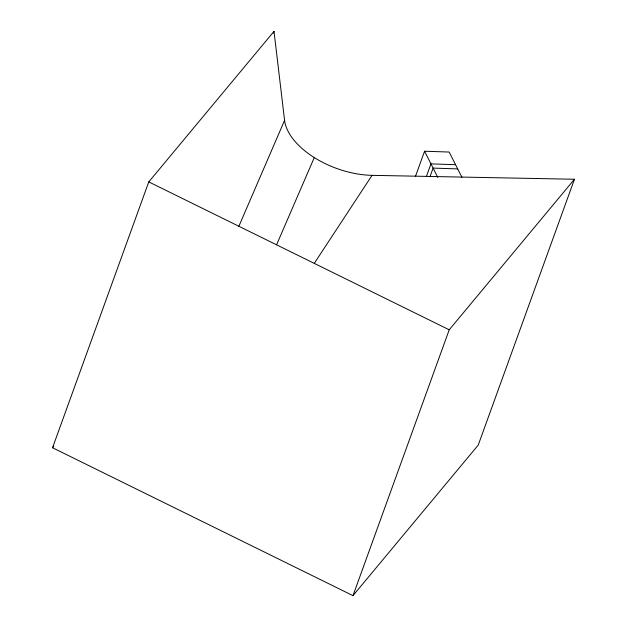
<?xml version="1.0" encoding="UTF-8"?>
<svg xmlns="http://www.w3.org/2000/svg" width="627" height="627" viewBox="0 0 627 627"><rect width="100%" height="100%" fill="white"/><g stroke="black" fill="none" stroke-linecap="round" stroke-linejoin="round"><path stroke-width="0.94" d="M284.58 120.353A67.888 37.565 19.9 0 0 372.054 175.341L574.457 179.251L478.229 445.092L352.993 595.65L52.543 447.749L148.771 181.908L274.007 31.35L284.58 120.353L238.879 226.269M273.341 33.192L274.007 31.35M415.576 176.077L424.573 151.232L449.175 152.04L461.974 177.339M426.478 176.289L430.968 163.882L455.57 164.689M430.106 176.383L433.1 168.099L457.702 168.906M352.993 595.65L449.222 329.81L574.457 179.251M276.57 244.82L314.276 157.589M314.26 263.371L372.054 175.341M52.543 447.749L53.797 446.244M148.771 181.908L449.222 329.81M424.573 151.232L437.795 177.378"/></g></svg>
